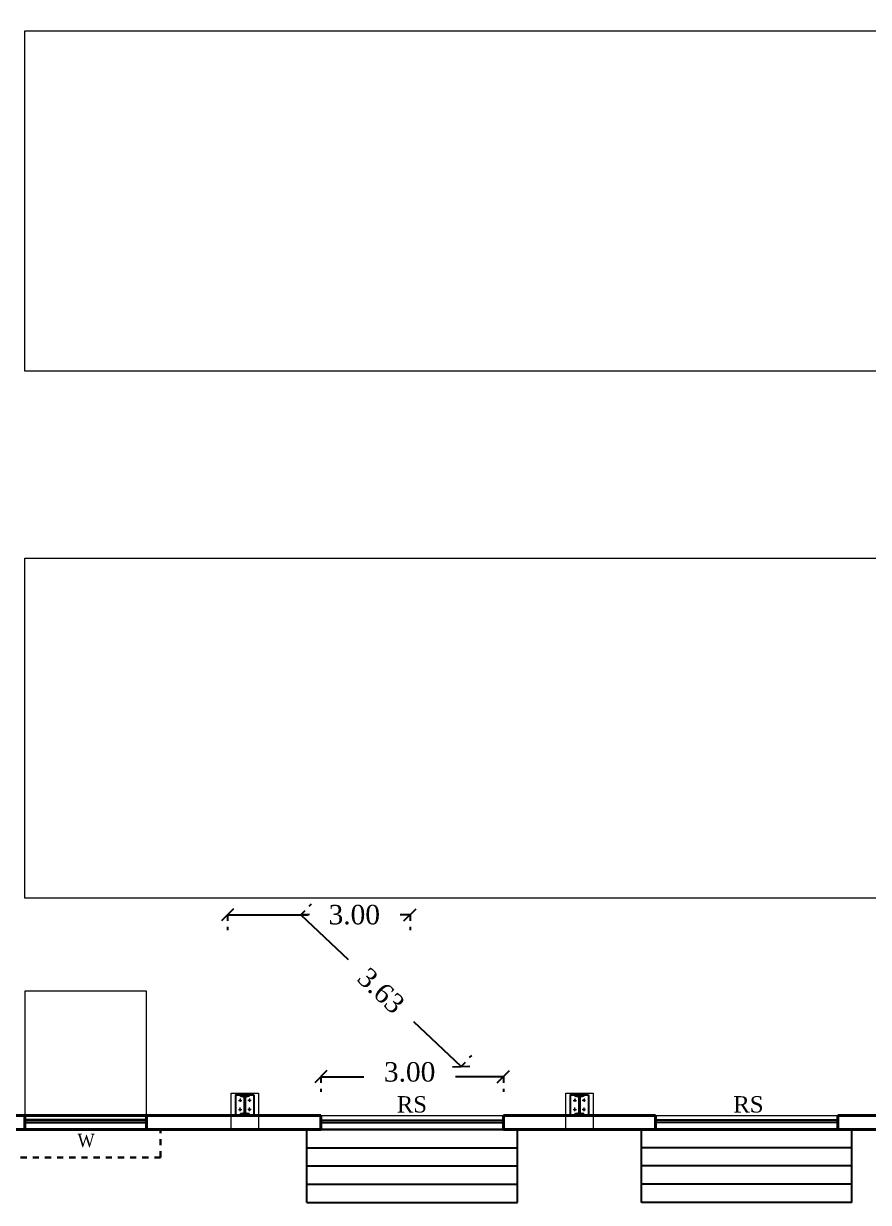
# Model space of a CAD drawing. Header units: metres. Extents: x 98347 to 98865, y -7394 to -7177.
# Drawn here: x 98541.48 to 98555.37, y -7375.21 to -7355.83 of the extents above; entities that cross this region are included whole.
import ezdxf

# ---------------------------------------------------------------- set-up
doc = ezdxf.new("R2010")
doc.units = ezdxf.units.M
doc.header["$LTSCALE"] = 0.5
doc.header["$MEASUREMENT"] = 0
doc.header["$PDMODE"] = 66
doc.linetypes.add('DOT2', pattern=[0.125, 0, -0.125])
doc.linetypes.add('HIDDEN', pattern=[0.375, 0.25, -0.125])
doc.layers.get('0').update_dxf_attribs({"color": 30, "lineweight": 40})
for name, color, linetype in [('BLK_1_COVERED_AREA', 140, 'Continuous'), ('BLK_1_FLR_0_BLT_UP_AREA', 1, 'Continuous'), ('BLK_1_FLR_0_CARPET_AREA', 45, 'Continuous'), ('BLK_1_FLR_0_EXIT_WIDTH_STAIR', 1, 'Continuous'), ('BLK_1_FLR_0_REGULAR_ROOM_1', 4, 'Continuous'), ('PDF2_Geometry', 7, 'Continuous'), ('WAL', 3, 'Continuous')]:
    doc.layers.add(name, color=color, linetype=linetype)
for name, color, linetype, lineweight in [('BLK_1_FLR_0_EXIT_WIDTH_ DOOR', 7, 'Continuous', 30), ('BLK_1_FLR_0_ROOM_1_LIGHT_VENTILATION_1', 4, 'Continuous', 15), ('DIST_EXIT', 7, 'Continuous', 0), ('STAIR', 120, 'HIDDEN', 30), ('TEXT', 11, 'Continuous', 30), ('WINDOW', 3, 'Continuous', 30), ('WORKSHOP_AREA', 5, 'Continuous', 25)]:
    doc.layers.add(name, color=color, linetype=linetype, lineweight=lineweight)
doc.styles.add('15', font='times.ttf', dxfattribs={"width": 0.9, "height": 1.5})
doc.styles.add('DIM', font='times.ttf')
doc.styles.get("Standard").update_dxf_attribs({"font": 'times.ttf'})
doc.dimstyles.new('Standard$0', dxfattribs={"dimtxt": 0.08, "dimasz": 0.05, "dimexe": 0.02, "dimexo": 0.05, "dimgap": 0.09, "dimtad": 0, "dimtih": 1, "dimtoh": 1, "dimzin": 0, "dimdsep": 46, "dimtxsty": 'Standard', "dimcen": 0.09, "dimclrd": 7, "dimclre": 7, "dimclrt": 7, "dimadec": 0, "dimazin": 0, "dimtfac": 1, "dimtofl": 0, "dimtmove": 0, "dimatfit": 3, "dimfxl": 0, "dimtolj": 1, "dimtzin": 0, "dimarcsym": 0})

# ---------------------------------------------------------------- blocks, each defined once
blk = doc.blocks.new('_Oblique')
at = {"color": 0, "linetype": 'ByBlock', "lineweight": -2}
blk.add_line((-0.5, -0.5), (0.5, 0.5), dxfattribs=at)
blk = doc.blocks.new('*D74')
at = {"layer": 'BLK_1_FLR_0_EXIT_WIDTH_ DOOR', "color": 4, "linetype": 'DOT2', "lineweight": -2}
for p, q in [((98546.369, -7373.146), (98546.369, -7373.396)), ((98549.369, -7373.146), (98549.369, -7373.396))]:
    blk.add_line(p, q, dxfattribs=at)
at = {"layer": 'BLK_1_FLR_0_EXIT_WIDTH_ DOOR', "color": 4, "lineweight": -2}
for p, q in [((98546.369, -7373.146), (98547.073, -7373.146)), ((98549.369, -7373.146), (98548.584, -7373.146))]:
    blk.add_line(p, q, dxfattribs=at)
at = {"layer": 'Defpoints', "color": 0}
for p in [(98546.369, -7372.199), (98549.369, -7372.199), (98549.369, -7373.146)]:
    blk.add_point(p, dxfattribs=at)
at = {"layer": 'BLK_1_FLR_0_EXIT_WIDTH_ DOOR', "color": 4, "lineweight": -2, "xscale": 0.2, "yscale": 0.2, "zscale": 0.2, "rotation": 180}
blk.add_blockref('_Oblique', (98546.369, -7373.146), dxfattribs=at)
at = {"layer": 'BLK_1_FLR_0_EXIT_WIDTH_ DOOR', "color": 4, "lineweight": -2, "xscale": 0.2, "yscale": 0.2, "zscale": 0.2}
blk.add_blockref('_Oblique', (98549.369, -7373.146), dxfattribs=at)
at = {"layer": 'BLK_1_FLR_0_EXIT_WIDTH_ DOOR', "lineweight": 30, "insert": (98547.828, -7373.069), "char_height": 0.32, "attachment_point": 5, "style": 'DIM'}
blk.add_mtext('\\A1;3.00', dxfattribs=at)
blk = doc.blocks.new('*D75')
at = {"layer": 'BLK_1_FLR_0_EXIT_WIDTH_STAIR', "color": 4, "linetype": 'DOT2', "lineweight": -2}
for p, q in [((98544.835, -7370.484), (98544.835, -7370.734)), ((98547.835, -7370.484), (98547.835, -7370.734))]:
    blk.add_line(p, q, dxfattribs=at)
at = {"layer": 'BLK_1_FLR_0_EXIT_WIDTH_STAIR', "color": 4, "lineweight": -2}
for p, q in [((98544.835, -7370.484), (98546.162, -7370.484)), ((98547.835, -7370.484), (98547.673, -7370.484))]:
    blk.add_line(p, q, dxfattribs=at)
at = {"layer": 'Defpoints', "color": 0}
for p in [(98544.835, -7369.538), (98547.835, -7369.538), (98547.835, -7370.484)]:
    blk.add_point(p, dxfattribs=at)
at = {"layer": 'BLK_1_FLR_0_EXIT_WIDTH_STAIR', "color": 4, "lineweight": -2, "xscale": 0.2, "yscale": 0.2, "zscale": 0.2, "rotation": 180}
blk.add_blockref('_Oblique', (98544.835, -7370.484), dxfattribs=at)
at = {"layer": 'BLK_1_FLR_0_EXIT_WIDTH_STAIR', "color": 4, "lineweight": -2, "xscale": 0.2, "yscale": 0.2, "zscale": 0.2}
blk.add_blockref('_Oblique', (98547.835, -7370.484), dxfattribs=at)
at = {"layer": 'BLK_1_FLR_0_EXIT_WIDTH_STAIR', "lineweight": 30, "insert": (98546.918, -7370.484), "char_height": 0.32, "attachment_point": 5, "style": 'DIM'}
blk.add_mtext('\\A1;3.00', dxfattribs=at)
blk = doc.blocks.new('*D76')
at = {"layer": 'Defpoints', "color": 0}
for p in [(98546.04, -7370.485), (98546.04, -7370.485), (98548.676, -7372.977)]:
    blk.add_point(p, dxfattribs=at)
at = {"layer": 'DIST_EXIT', "color": 4, "linetype": 'DOT2', "lineweight": -2}
for p, q in [((98546.04, -7370.485), (98546.212, -7370.303)), ((98548.676, -7372.977), (98548.848, -7372.796))]:
    blk.add_line(p, q, dxfattribs=at)
at = {"layer": 'DIST_EXIT', "color": 4, "lineweight": -2}
for p, q in [((98546.04, -7370.485), (98546.818, -7371.22)), ((98548.676, -7372.977), (98547.899, -7372.242))]:
    blk.add_line(p, q, dxfattribs=at)
at = {"layer": 'DIST_EXIT', "color": 4, "lineweight": -2, "xscale": 0.2, "yscale": 0.2, "zscale": 0.2}
for p, rotation in [((98546.04, -7370.485), 136.5912351772676), ((98548.676, -7372.977), 316.5912351772677)]:
    blk.add_blockref('_Oblique', p, dxfattribs=dict(at, rotation=rotation))
at = {"layer": 'DIST_EXIT', "lineweight": 30, "insert": (98547.358, -7371.731), "char_height": 0.32, "attachment_point": 5, "rotation": 316.5912, "style": 'DIM'}
blk.add_mtext('\\A1;3.63', dxfattribs=at)

msp = doc.modelspace()

# ---------------------------------------------------------------- linework, layer by layer
for p, q in [((98546.369, -7373.782), (98533.349, -7373.782)), ((98541.503, -7373.782), (98541.503, -7374.012)), ((98543.503, -7373.782), (98543.503, -7374.012)), ((98546.369, -7374.012), (98546.369, -7373.782)), ((98549.369, -7374.012), (98549.369, -7373.782)), ((98551.869, -7374.012), (98551.869, -7373.782)), ((98554.869, -7374.012), (98554.869, -7373.782)), ((98546.369, -7374.012), (98533.119, -7374.012)), ((98568.119, -7374.012), (98549.369, -7374.012))]:
    msp.add_line(p, q)
for points in [[(98554.869, -7319.242), (98567.889, -7319.242), (98567.889, -7373.782), (98554.869, -7373.782)], [(98551.869, -7373.782), (98549.369, -7373.782)]]:
    msp.add_lwpolyline(points)
at = {"layer": 'BLK_1_COVERED_AREA', "color": 140}
msp.add_lwpolyline([(98533.119, -7319.012), (98568.119, -7319.012), (98568.119, -7374.012), (98533.119, -7374.012)], close=True, dxfattribs=at)
at = {"layer": 'BLK_1_FLR_0_BLT_UP_AREA', "color": 45, "lineweight": 30}
msp.add_lwpolyline([(98533.119, -7319.012), (98568.119, -7319.012), (98568.119, -7374.012), (98533.119, -7374.012)], close=True, dxfattribs=at)
at = {"layer": 'BLK_1_FLR_0_CARPET_AREA', "color": 45, "lineweight": 0}
msp.add_lwpolyline([(98533.349, -7373.782), (98567.889, -7373.782), (98567.889, -7319.242), (98533.349, -7319.242)], close=True, dxfattribs=at)
at = {"layer": 'BLK_1_FLR_0_REGULAR_ROOM_1', "color": 4, "lineweight": 0}
msp.add_lwpolyline([(98533.349, -7373.782), (98567.889, -7373.782), (98567.889, -7319.242), (98533.349, -7319.242)], close=True, dxfattribs=at)
at = {"layer": 'BLK_1_FLR_0_ROOM_1_LIGHT_VENTILATION_1'}
for points in [[(98541.503, -7355.952), (98560.112, -7355.952), (98560.112, -7361.546), (98541.503, -7361.546)], [(98541.503, -7364.618), (98560.112, -7364.618), (98560.112, -7370.212), (98541.503, -7370.212)], [(98543.503, -7373.782), (98543.503, -7371.737), (98541.503, -7371.737), (98541.503, -7373.782)]]:
    msp.add_lwpolyline(points, close=True, dxfattribs=at)
at = {"layer": 'PDF2_Geometry', "lineweight": 20}
for points in [[(98545.345, -7373.416), (98545.345, -7374.012), (98544.893, -7374.012), (98544.893, -7373.416)], [(98550.844, -7373.416), (98550.844, -7374.012), (98550.393, -7374.012), (98550.393, -7373.416)]]:
    msp.add_lwpolyline(points, close=True, dxfattribs=at)
at = {"layer": 'PDF2_Geometry', "lineweight": 25}
for points in [[(98545.268, -7373.441), (98545.268, -7373.778), (98544.97, -7373.778), (98544.97, -7373.441)], [(98550.768, -7373.441), (98550.768, -7373.778), (98550.47, -7373.778), (98550.47, -7373.441)]]:
    msp.add_lwpolyline(points, close=True, dxfattribs=at)
at = {"layer": 'PDF2_Geometry', "lineweight": 5}
for points in [[(98545.059, -7373.475), (98545.042, -7373.463)], [(98545.051, -7373.458), (98545.047, -7373.454)], [(98545.059, -7373.458), (98545.055, -7373.454)], [(98545.068, -7373.458), (98545.064, -7373.454)], [(98545.068, -7373.475), (98545.064, -7373.471)], [(98545.076, -7373.458), (98545.072, -7373.454)], [(98545.076, -7373.475), (98545.072, -7373.471)], [(98545.085, -7373.458), (98545.081, -7373.454)], [(98545.089, -7373.48), (98545.081, -7373.471)], [(98545.098, -7373.458), (98545.089, -7373.454)], [(98545.098, -7373.48), (98545.094, -7373.475)], [(98545.107, -7373.458), (98545.098, -7373.454)], [(98545.115, -7373.488), (98545.103, -7373.475)], [(98545.115, -7373.458), (98545.111, -7373.454)], [(98545.124, -7373.458), (98545.119, -7373.454)], [(98545.132, -7373.458), (98545.128, -7373.454)], [(98545.128, -7373.484), (98545.128, -7373.48)], [(98545.136, -7373.48), (98545.132, -7373.475)], [(98545.141, -7373.458), (98545.136, -7373.454)], [(98545.141, -7373.48), (98545.136, -7373.475)], [(98545.149, -7373.458), (98545.145, -7373.454)], [(98545.149, -7373.48), (98545.145, -7373.475)], [(98545.157, -7373.458), (98545.153, -7373.454)], [(98545.157, -7373.475), (98545.153, -7373.471)], [(98545.166, -7373.458), (98545.162, -7373.454)], [(98545.166, -7373.475), (98545.162, -7373.471)], [(98545.174, -7373.458), (98545.17, -7373.454)], [(98545.174, -7373.475), (98545.17, -7373.471)], [(98545.183, -7373.458), (98545.179, -7373.454)], [(98545.183, -7373.475), (98545.179, -7373.471)], [(98545.187, -7373.471), (98545.183, -7373.467)], [(98545.195, -7373.463), (98545.187, -7373.454)], [(98545.191, -7373.467), (98545.187, -7373.463)], [(98550.559, -7373.475), (98550.542, -7373.463)], [(98550.551, -7373.458), (98550.547, -7373.454)], [(98550.559, -7373.458), (98550.555, -7373.454)], [(98550.568, -7373.458), (98550.564, -7373.454)], [(98550.568, -7373.475), (98550.564, -7373.471)], [(98550.576, -7373.458), (98550.572, -7373.454)], [(98550.576, -7373.475), (98550.572, -7373.471)], [(98550.585, -7373.458), (98550.58, -7373.454)], [(98550.589, -7373.48), (98550.58, -7373.471)], [(98550.597, -7373.458), (98550.589, -7373.454)], [(98550.597, -7373.48), (98550.593, -7373.475)], [(98550.606, -7373.458), (98550.597, -7373.454)], [(98550.614, -7373.488), (98550.602, -7373.475)], [(98550.614, -7373.458), (98550.61, -7373.454)], [(98550.623, -7373.458), (98550.619, -7373.454)], [(98550.632, -7373.458), (98550.628, -7373.454)], [(98550.628, -7373.484), (98550.628, -7373.48)], [(98550.636, -7373.48), (98550.632, -7373.475)], [(98550.641, -7373.458), (98550.636, -7373.454)], [(98550.641, -7373.48), (98550.636, -7373.475)], [(98550.649, -7373.458), (98550.645, -7373.454)], [(98550.649, -7373.48), (98550.645, -7373.475)], [(98550.657, -7373.458), (98550.653, -7373.454)], [(98550.657, -7373.475), (98550.653, -7373.471)], [(98550.666, -7373.458), (98550.662, -7373.454)], [(98550.666, -7373.475), (98550.662, -7373.471)], [(98550.674, -7373.458), (98550.67, -7373.454)], [(98550.674, -7373.475), (98550.67, -7373.471)], [(98550.683, -7373.458), (98550.679, -7373.454)], [(98550.683, -7373.475), (98550.679, -7373.471)], [(98550.687, -7373.471), (98550.683, -7373.467)], [(98550.695, -7373.463), (98550.687, -7373.454)], [(98550.691, -7373.467), (98550.687, -7373.463)], [(98545.017, -7373.535), (98545.072, -7373.535)], [(98545.034, -7373.527), (98545.051, -7373.544)], [(98545.051, -7373.548), (98545.034, -7373.531), (98545.047, -7373.548)], [(98545.034, -7373.539), (98545.042, -7373.548)], [(98545.034, -7373.688), (98545.051, -7373.671)], [(98545.034, -7373.684), (98545.047, -7373.671)], [(98545.034, -7373.68), (98545.042, -7373.671)], [(98545.034, -7373.693), (98545.051, -7373.676)], [(98545.055, -7373.539), (98545.038, -7373.522), (98545.055, -7373.544)], [(98545.038, -7373.693), (98545.055, -7373.676)], [(98545.042, -7373.505), (98545.042, -7373.561)], [(98545.042, -7373.522), (98545.055, -7373.535)], [(98545.042, -7373.714), (98545.042, -7373.654)], [(98545.047, -7373.522), (98545.055, -7373.531)], [(98545.115, -7373.497), (98545.111, -7373.493)], [(98545.115, -7373.505), (98545.111, -7373.501)], [(98545.115, -7373.514), (98545.111, -7373.51)], [(98545.115, -7373.522), (98545.111, -7373.518)], [(98545.115, -7373.531), (98545.111, -7373.527)], [(98545.115, -7373.539), (98545.111, -7373.535)], [(98545.115, -7373.548), (98545.111, -7373.544)], [(98545.115, -7373.561), (98545.111, -7373.552)], [(98545.115, -7373.569), (98545.111, -7373.561)], [(98545.115, -7373.578), (98545.111, -7373.569)], [(98545.115, -7373.586), (98545.111, -7373.582)], [(98545.115, -7373.595), (98545.111, -7373.591)], [(98545.115, -7373.603), (98545.111, -7373.599)], [(98545.115, -7373.612), (98545.111, -7373.608)], [(98545.115, -7373.62), (98545.111, -7373.616)], [(98545.115, -7373.629), (98545.111, -7373.625)], [(98545.115, -7373.637), (98545.111, -7373.633)], [(98545.115, -7373.646), (98545.111, -7373.642)], [(98545.115, -7373.654), (98545.111, -7373.65)], [(98545.115, -7373.663), (98545.111, -7373.659)], [(98545.115, -7373.671), (98545.111, -7373.667)], [(98545.115, -7373.684), (98545.111, -7373.676)], [(98545.128, -7373.493), (98545.124, -7373.488)], [(98545.128, -7373.501), (98545.124, -7373.497)], [(98545.128, -7373.51), (98545.124, -7373.505)], [(98545.128, -7373.518), (98545.124, -7373.514)], [(98545.128, -7373.527), (98545.124, -7373.522)], [(98545.128, -7373.535), (98545.124, -7373.531)], [(98545.128, -7373.544), (98545.124, -7373.539)], [(98545.128, -7373.552), (98545.124, -7373.548)], [(98545.128, -7373.561), (98545.124, -7373.556)], [(98545.128, -7373.573), (98545.124, -7373.565)], [(98545.128, -7373.582), (98545.124, -7373.573)], [(98545.128, -7373.591), (98545.124, -7373.582)], [(98545.128, -7373.599), (98545.124, -7373.595)], [(98545.128, -7373.608), (98545.124, -7373.603)], [(98545.128, -7373.616), (98545.124, -7373.612)], [(98545.128, -7373.625), (98545.124, -7373.62)], [(98545.128, -7373.633), (98545.124, -7373.629)], [(98545.128, -7373.642), (98545.124, -7373.637)], [(98545.128, -7373.65), (98545.124, -7373.646)], [(98545.128, -7373.659), (98545.124, -7373.654)], [(98545.128, -7373.667), (98545.124, -7373.663)], [(98545.128, -7373.676), (98545.124, -7373.671)], [(98545.222, -7373.535), (98545.166, -7373.535)], [(98545.191, -7373.522), (98545.183, -7373.531)], [(98545.195, -7373.522), (98545.183, -7373.535)], [(98545.183, -7373.539), (98545.2, -7373.522), (98545.183, -7373.544)], [(98545.2, -7373.693), (98545.183, -7373.676)], [(98545.204, -7373.527), (98545.187, -7373.544)], [(98545.204, -7373.531), (98545.187, -7373.548)], [(98545.204, -7373.688), (98545.187, -7373.671)], [(98545.204, -7373.693), (98545.187, -7373.676)], [(98545.209, -7373.531), (98545.191, -7373.548)], [(98545.209, -7373.684), (98545.191, -7373.671)], [(98545.195, -7373.505), (98545.195, -7373.561)], [(98545.204, -7373.539), (98545.195, -7373.548)], [(98545.195, -7373.714), (98545.195, -7373.654)], [(98545.204, -7373.68), (98545.195, -7373.671)], [(98550.517, -7373.535), (98550.572, -7373.535)], [(98550.534, -7373.527), (98550.551, -7373.544)], [(98550.551, -7373.548), (98550.534, -7373.531), (98550.547, -7373.548)], [(98550.534, -7373.539), (98550.542, -7373.548)], [(98550.534, -7373.688), (98550.551, -7373.671)], [(98550.534, -7373.684), (98550.547, -7373.671)], [(98550.534, -7373.68), (98550.542, -7373.671)], [(98550.534, -7373.693), (98550.551, -7373.676)], [(98550.555, -7373.539), (98550.538, -7373.522), (98550.555, -7373.544)], [(98550.538, -7373.693), (98550.555, -7373.676)], [(98550.542, -7373.505), (98550.542, -7373.561)], [(98550.542, -7373.522), (98550.555, -7373.535)], [(98550.542, -7373.714), (98550.542, -7373.654)], [(98550.547, -7373.522), (98550.555, -7373.531)], [(98550.614, -7373.497), (98550.61, -7373.493)], [(98550.614, -7373.505), (98550.61, -7373.501)], [(98550.614, -7373.514), (98550.61, -7373.51)], [(98550.614, -7373.522), (98550.61, -7373.518)], [(98550.614, -7373.531), (98550.61, -7373.527)], [(98550.614, -7373.539), (98550.61, -7373.535)], [(98550.614, -7373.548), (98550.61, -7373.544)], [(98550.614, -7373.561), (98550.61, -7373.552)], [(98550.614, -7373.569), (98550.61, -7373.561)], [(98550.614, -7373.578), (98550.61, -7373.569)], [(98550.614, -7373.586), (98550.61, -7373.582)], [(98550.614, -7373.595), (98550.61, -7373.591)], [(98550.614, -7373.603), (98550.61, -7373.599)], [(98550.614, -7373.612), (98550.61, -7373.608)], [(98550.614, -7373.62), (98550.61, -7373.616)], [(98550.614, -7373.629), (98550.61, -7373.625)], [(98550.614, -7373.637), (98550.61, -7373.633)], [(98550.614, -7373.646), (98550.61, -7373.642)], [(98550.614, -7373.654), (98550.61, -7373.65)], [(98550.614, -7373.663), (98550.61, -7373.659)], [(98550.614, -7373.671), (98550.61, -7373.667)], [(98550.614, -7373.684), (98550.61, -7373.676)], [(98550.628, -7373.493), (98550.623, -7373.488)], [(98550.628, -7373.501), (98550.623, -7373.497)], [(98550.628, -7373.51), (98550.623, -7373.505)], [(98550.628, -7373.518), (98550.623, -7373.514)], [(98550.628, -7373.527), (98550.623, -7373.522)], [(98550.628, -7373.535), (98550.623, -7373.531)], [(98550.628, -7373.544), (98550.623, -7373.539)], [(98550.628, -7373.552), (98550.623, -7373.548)], [(98550.628, -7373.561), (98550.623, -7373.556)], [(98550.628, -7373.573), (98550.623, -7373.565)], [(98550.628, -7373.582), (98550.623, -7373.573)], [(98550.628, -7373.591), (98550.623, -7373.582)], [(98550.628, -7373.599), (98550.623, -7373.595)], [(98550.628, -7373.608), (98550.623, -7373.603)], [(98550.628, -7373.616), (98550.623, -7373.612)], [(98550.628, -7373.625), (98550.623, -7373.62)], [(98550.628, -7373.633), (98550.623, -7373.629)], [(98550.628, -7373.642), (98550.623, -7373.637)], [(98550.628, -7373.65), (98550.623, -7373.646)], [(98550.628, -7373.659), (98550.623, -7373.654)], [(98550.628, -7373.667), (98550.623, -7373.663)], [(98550.628, -7373.676), (98550.623, -7373.671)], [(98550.721, -7373.535), (98550.666, -7373.535)], [(98550.691, -7373.522), (98550.683, -7373.531)], [(98550.695, -7373.522), (98550.683, -7373.535)], [(98550.683, -7373.539), (98550.7, -7373.522), (98550.683, -7373.544)], [(98550.7, -7373.693), (98550.683, -7373.676)], [(98550.704, -7373.527), (98550.687, -7373.544)], [(98550.704, -7373.531), (98550.687, -7373.548)], [(98550.704, -7373.688), (98550.687, -7373.671)], [(98550.704, -7373.693), (98550.687, -7373.676)], [(98550.708, -7373.531), (98550.691, -7373.548)], [(98550.708, -7373.684), (98550.691, -7373.671)], [(98550.695, -7373.505), (98550.695, -7373.561)], [(98550.704, -7373.539), (98550.695, -7373.548)], [(98550.695, -7373.714), (98550.695, -7373.654)], [(98550.704, -7373.68), (98550.695, -7373.671)], [(98545.017, -7373.684), (98545.072, -7373.684)], [(98545.038, -7373.697), (98545.055, -7373.68)], [(98545.042, -7373.697), (98545.055, -7373.684)], [(98545.047, -7373.765), (98545.042, -7373.761)], [(98545.047, -7373.697), (98545.055, -7373.688)], [(98545.051, -7373.752), (98545.047, -7373.748)], [(98545.051, -7373.757), (98545.047, -7373.752)], [(98545.055, -7373.765), (98545.051, -7373.761)], [(98545.059, -7373.748), (98545.055, -7373.744)], [(98545.064, -7373.765), (98545.059, -7373.761)], [(98545.068, -7373.748), (98545.064, -7373.744)], [(98545.076, -7373.748), (98545.068, -7373.744)], [(98545.072, -7373.765), (98545.068, -7373.761)], [(98545.081, -7373.748), (98545.076, -7373.74)], [(98545.081, -7373.765), (98545.076, -7373.761)], [(98545.089, -7373.744), (98545.085, -7373.74)], [(98545.094, -7373.765), (98545.085, -7373.761)], [(98545.098, -7373.744), (98545.094, -7373.74)], [(98545.103, -7373.765), (98545.094, -7373.761)], [(98545.107, -7373.744), (98545.103, -7373.74)], [(98545.111, -7373.765), (98545.103, -7373.761)], [(98545.111, -7373.74), (98545.107, -7373.735)], [(98545.115, -7373.693), (98545.111, -7373.684)], [(98545.115, -7373.701), (98545.111, -7373.697)], [(98545.115, -7373.71), (98545.111, -7373.705)], [(98545.115, -7373.718), (98545.111, -7373.714)], [(98545.115, -7373.727), (98545.111, -7373.723)], [(98545.115, -7373.735), (98545.111, -7373.731)], [(98545.119, -7373.765), (98545.115, -7373.761)], [(98545.128, -7373.684), (98545.124, -7373.68)], [(98545.128, -7373.697), (98545.124, -7373.688)], [(98545.128, -7373.705), (98545.124, -7373.697)], [(98545.128, -7373.714), (98545.124, -7373.705)], [(98545.128, -7373.723), (98545.124, -7373.718)], [(98545.128, -7373.731), (98545.124, -7373.727)], [(98545.132, -7373.74), (98545.124, -7373.735)], [(98545.128, -7373.765), (98545.124, -7373.761)], [(98545.136, -7373.765), (98545.132, -7373.761)], [(98545.141, -7373.744), (98545.136, -7373.74)], [(98545.145, -7373.765), (98545.141, -7373.761)], [(98545.153, -7373.744), (98545.145, -7373.74)], [(98545.153, -7373.765), (98545.149, -7373.761)], [(98545.162, -7373.748), (98545.157, -7373.74)], [(98545.162, -7373.765), (98545.157, -7373.761)], [(98545.222, -7373.684), (98545.166, -7373.684)], [(98545.174, -7373.748), (98545.166, -7373.744)], [(98545.17, -7373.765), (98545.166, -7373.761)], [(98545.179, -7373.765), (98545.174, -7373.761)], [(98545.183, -7373.748), (98545.179, -7373.744)], [(98545.2, -7373.697), (98545.183, -7373.68)], [(98545.195, -7373.697), (98545.183, -7373.684)], [(98545.191, -7373.697), (98545.183, -7373.688)], [(98545.187, -7373.765), (98545.183, -7373.761)], [(98545.191, -7373.752), (98545.187, -7373.748)], [(98545.195, -7373.761), (98545.187, -7373.757)], [(98550.517, -7373.684), (98550.572, -7373.684)], [(98550.538, -7373.697), (98550.555, -7373.68)], [(98550.542, -7373.697), (98550.555, -7373.684)], [(98550.547, -7373.765), (98550.542, -7373.761)], [(98550.547, -7373.697), (98550.555, -7373.688)], [(98550.551, -7373.752), (98550.547, -7373.748)], [(98550.551, -7373.757), (98550.547, -7373.752)], [(98550.555, -7373.765), (98550.551, -7373.761)], [(98550.559, -7373.748), (98550.555, -7373.744)], [(98550.564, -7373.765), (98550.559, -7373.761)], [(98550.568, -7373.748), (98550.564, -7373.744)], [(98550.576, -7373.748), (98550.568, -7373.744)], [(98550.572, -7373.765), (98550.568, -7373.761)], [(98550.58, -7373.748), (98550.576, -7373.74)], [(98550.58, -7373.765), (98550.576, -7373.761)], [(98550.589, -7373.744), (98550.585, -7373.74)], [(98550.593, -7373.765), (98550.585, -7373.761)], [(98550.597, -7373.744), (98550.593, -7373.74)], [(98550.602, -7373.765), (98550.593, -7373.761)], [(98550.606, -7373.744), (98550.602, -7373.74)], [(98550.61, -7373.765), (98550.602, -7373.761)], [(98550.61, -7373.74), (98550.606, -7373.735)], [(98550.614, -7373.693), (98550.61, -7373.684)], [(98550.614, -7373.701), (98550.61, -7373.697)], [(98550.614, -7373.71), (98550.61, -7373.705)], [(98550.614, -7373.718), (98550.61, -7373.714)], [(98550.614, -7373.727), (98550.61, -7373.723)], [(98550.614, -7373.735), (98550.61, -7373.731)], [(98550.619, -7373.765), (98550.614, -7373.761)], [(98550.628, -7373.684), (98550.623, -7373.68)], [(98550.628, -7373.697), (98550.623, -7373.688)], [(98550.628, -7373.705), (98550.623, -7373.697)], [(98550.628, -7373.714), (98550.623, -7373.705)], [(98550.628, -7373.723), (98550.623, -7373.718)], [(98550.628, -7373.731), (98550.623, -7373.727)], [(98550.632, -7373.74), (98550.623, -7373.735)], [(98550.628, -7373.765), (98550.623, -7373.761)], [(98550.636, -7373.765), (98550.632, -7373.761)], [(98550.641, -7373.744), (98550.636, -7373.74)], [(98550.645, -7373.765), (98550.641, -7373.761)], [(98550.653, -7373.744), (98550.645, -7373.74)], [(98550.653, -7373.765), (98550.649, -7373.761)], [(98550.662, -7373.748), (98550.657, -7373.74)], [(98550.662, -7373.765), (98550.657, -7373.761)], [(98550.721, -7373.684), (98550.666, -7373.684)], [(98550.674, -7373.748), (98550.666, -7373.744)], [(98550.67, -7373.765), (98550.666, -7373.761)], [(98550.679, -7373.765), (98550.674, -7373.761)], [(98550.683, -7373.748), (98550.679, -7373.744)], [(98550.7, -7373.697), (98550.683, -7373.68)], [(98550.695, -7373.697), (98550.683, -7373.684)], [(98550.691, -7373.697), (98550.683, -7373.688)], [(98550.687, -7373.765), (98550.683, -7373.761)], [(98550.691, -7373.752), (98550.687, -7373.748)], [(98550.695, -7373.761), (98550.687, -7373.757)]]:
    msp.add_lwpolyline(points, dxfattribs=at)
at = {"layer": 'PDF2_Geometry', "lineweight": 25}
for points in [[(98545.055, -7373.748), (98545.103, -7373.744), (98545.115, -7373.731), (98545.115, -7373.488), (98545.103, -7373.475), (98545.055, -7373.467), (98545.051, -7373.463), (98545.051, -7373.458), (98545.187, -7373.458), (98545.187, -7373.463), (98545.183, -7373.467), (98545.136, -7373.475), (98545.124, -7373.488), (98545.124, -7373.731), (98545.136, -7373.744), (98545.183, -7373.748)], [(98550.555, -7373.748), (98550.602, -7373.744), (98550.614, -7373.731), (98550.614, -7373.488), (98550.602, -7373.475), (98550.555, -7373.467), (98550.551, -7373.463), (98550.551, -7373.458), (98550.687, -7373.458), (98550.687, -7373.463), (98550.683, -7373.467), (98550.636, -7373.475), (98550.623, -7373.488), (98550.623, -7373.731), (98550.636, -7373.744), (98550.683, -7373.748)], [(98545.183, -7373.752), (98545.187, -7373.757), (98545.187, -7373.761), (98545.051, -7373.761), (98545.051, -7373.757), (98545.055, -7373.752)], [(98550.683, -7373.752), (98550.687, -7373.757), (98550.687, -7373.761), (98550.551, -7373.761), (98550.551, -7373.757), (98550.555, -7373.752)]]:
    msp.add_lwpolyline(points, dxfattribs=at)
at = {"layer": 'PDF2_Geometry', "lineweight": 5}
for points in [[(98545.042, -7373.522), (98545.055, -7373.531), (98545.055, -7373.544), (98545.042, -7373.548), (98545.03, -7373.544), (98545.03, -7373.531)], [(98545.042, -7373.671), (98545.055, -7373.68), (98545.055, -7373.693), (98545.042, -7373.697), (98545.03, -7373.693), (98545.03, -7373.68)], [(98545.042, -7373.527), (98545.051, -7373.531), (98545.047, -7373.544), (98545.038, -7373.544), (98545.034, -7373.531)], [(98545.042, -7373.676), (98545.051, -7373.68), (98545.047, -7373.693), (98545.038, -7373.693), (98545.034, -7373.68)], [(98545.195, -7373.548), (98545.183, -7373.544), (98545.183, -7373.531), (98545.195, -7373.522), (98545.209, -7373.531), (98545.209, -7373.544)], [(98545.195, -7373.697), (98545.183, -7373.693), (98545.183, -7373.68), (98545.195, -7373.671), (98545.209, -7373.68), (98545.209, -7373.693)], [(98545.195, -7373.544), (98545.187, -7373.539), (98545.191, -7373.527), (98545.2, -7373.527), (98545.204, -7373.539)], [(98545.195, -7373.693), (98545.187, -7373.688), (98545.191, -7373.676), (98545.2, -7373.676), (98545.204, -7373.688)], [(98550.542, -7373.522), (98550.555, -7373.531), (98550.555, -7373.544), (98550.542, -7373.548), (98550.53, -7373.544), (98550.53, -7373.531)], [(98550.542, -7373.671), (98550.555, -7373.68), (98550.555, -7373.693), (98550.542, -7373.697), (98550.53, -7373.693), (98550.53, -7373.68)], [(98550.542, -7373.527), (98550.551, -7373.531), (98550.547, -7373.544), (98550.538, -7373.544), (98550.534, -7373.531)], [(98550.542, -7373.676), (98550.551, -7373.68), (98550.547, -7373.693), (98550.538, -7373.693), (98550.534, -7373.68)], [(98550.695, -7373.548), (98550.683, -7373.544), (98550.683, -7373.531), (98550.695, -7373.522), (98550.708, -7373.531), (98550.708, -7373.544)], [(98550.695, -7373.697), (98550.683, -7373.693), (98550.683, -7373.68), (98550.695, -7373.671), (98550.708, -7373.68), (98550.708, -7373.693)], [(98550.695, -7373.544), (98550.687, -7373.539), (98550.691, -7373.527), (98550.7, -7373.527), (98550.704, -7373.539)], [(98550.695, -7373.693), (98550.687, -7373.688), (98550.691, -7373.676), (98550.7, -7373.676), (98550.704, -7373.688)]]:
    msp.add_lwpolyline(points, close=True, dxfattribs=at)
at = {"layer": 'STAIR', "ltscale": 0.07}
for q in [(98543.733, -7374.012), (98541.273, -7374.472)]:
    msp.add_line((98543.733, -7374.472), q, dxfattribs=at)
at = {"layer": 'WAL'}
for p, q in [((98546.369, -7373.859), (98549.369, -7373.859)), ((98554.869, -7373.859), (98551.869, -7373.859)), ((98546.139, -7375.212), (98546.139, -7374.012)), ((98546.369, -7373.897), (98549.369, -7373.897)), ((98546.369, -7374.012), (98549.369, -7374.012)), ((98549.599, -7375.212), (98549.599, -7374.012)), ((98551.639, -7375.212), (98551.639, -7374.012)), ((98554.869, -7373.897), (98551.869, -7373.897)), ((98554.869, -7374.012), (98551.869, -7374.012)), ((98555.099, -7375.212), (98555.099, -7374.012)), ((98546.139, -7374.312), (98549.599, -7374.312)), ((98555.099, -7374.312), (98551.639, -7374.312)), ((98546.139, -7374.612), (98549.599, -7374.612)), ((98555.099, -7374.612), (98551.639, -7374.612)), ((98546.139, -7374.912), (98549.599, -7374.912)), ((98555.099, -7374.912), (98551.639, -7374.912)), ((98546.139, -7375.212), (98549.599, -7375.212)), ((98555.099, -7375.212), (98551.639, -7375.212))]:
    msp.add_line(p, q, dxfattribs=at)
at = {"layer": 'WINDOW'}
for p, q in [((98541.503, -7373.782), (98543.503, -7373.782)), ((98541.503, -7373.853), (98543.503, -7373.853)), ((98541.503, -7373.897), (98543.503, -7373.897)), ((98543.503, -7374.012), (98541.503, -7374.012))]:
    msp.add_line(p, q, dxfattribs=at)
at = {"layer": 'WORKSHOP_AREA', "color": 45}
msp.add_lwpolyline([(98533.119, -7319.012), (98568.119, -7319.012), (98568.119, -7374.012), (98533.119, -7374.012)], close=True, dxfattribs=at)

# ---------------------------------------------------------------- texts
at = {"layer": 'TEXT', "style": 'DIM'}
for p in [(98547.617, -7373.734), (98553.149, -7373.734)]:
    msp.add_text('RS', height=0.2688, dxfattribs=at).set_placement(p)
at = {"layer": 'TEXT', "linetype": 'ByBlock', "ltscale": 3, "style": '15', "width": 0.9}
msp.add_text('W', height=0.22, dxfattribs=at).set_placement((98542.368, -7374.304))

# ---------------------------------------------------------------- dimensions: what is measured, and where the dimension line sits
at = {"layer": 'BLK_1_FLR_0_EXIT_WIDTH_ DOOR', "color": 2, "lineweight": 30}
dim = msp.add_linear_dim(base=(98549.369, -7373.146), p1=(98546.369, -7372.199), p2=(98549.369, -7372.199), dimstyle='Standard$0', override={"dimscale": 4, "dimexe": 0.0625, "dimtih": 0, "dimtoh": 0, "dimpost": '\\X', "dimtxsty": 'DIM', "dimblk": 'Oblique', "dimcen": 0.15625, "dimclrd": 4, "dimclre": 4, "dimclrt": 256, "dimtix": 1, "dimtmove": 2, "dimfxl": 0, "dimfxlon": 1, "dimarcsym": 1}, dxfattribs=at)
dim.commit()
dim.dimension.update_dxf_attribs({"geometry": '*D74', "text_midpoint": (98547.828, -7373.069), "dimtype": 160})
at = {"layer": 'BLK_1_FLR_0_EXIT_WIDTH_STAIR', "color": 1, "lineweight": 30}
dim = msp.add_linear_dim(base=(98547.835, -7370.484), p1=(98544.835, -7369.538), p2=(98547.835, -7369.538), dimstyle='Standard$0', override={"dimscale": 4, "dimexe": 0.0625, "dimtih": 0, "dimtoh": 0, "dimpost": '\\X', "dimtxsty": 'DIM', "dimblk": 'Oblique', "dimcen": 0.15625, "dimclrd": 4, "dimclre": 4, "dimclrt": 256, "dimtix": 1, "dimfxl": 0, "dimfxlon": 1, "dimarcsym": 1}, dxfattribs=at)
dim.commit()
dim.dimension.update_dxf_attribs({"geometry": '*D75', "text_midpoint": (98546.918, -7370.484), "dimtype": 160})
at = {"layer": 'DIST_EXIT', "color": 7, "lineweight": 30}
dim = msp.add_aligned_dim(p1=(98548.676, -7372.977), p2=(98546.04, -7370.485), distance=0, dimstyle='Standard$0', override={"dimscale": 4, "dimexe": 0.0625, "dimtih": 0, "dimtoh": 0, "dimpost": '\\X', "dimtxsty": 'DIM', "dimblk": 'Oblique', "dimcen": 0.15625, "dimclrd": 4, "dimclre": 4, "dimclrt": 256, "dimtix": 1, "dimfxl": 0, "dimfxlon": 1, "dimarcsym": 1}, dxfattribs=at)
dim.commit()
dim.dimension.update_dxf_attribs({"geometry": '*D76', "text_midpoint": (98547.358, -7371.731)})

doc.saveas('drawing.dxf')
